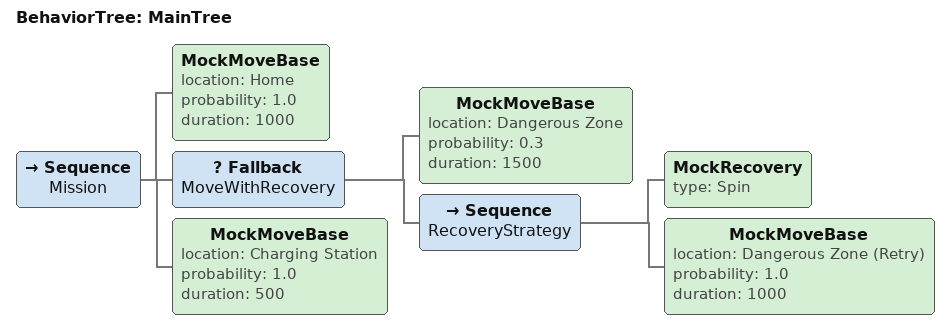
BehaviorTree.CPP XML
<?xml version="1.0"?>
<root BTCPP_format="4" main_tree_to_execute="MainTree">
    <BehaviorTree ID="MainTree">
       <!--
           Sequence: 顺序执行
           如果中间有环节失败，则整个 Sequence 失败
       -->
       <Sequence name="Mission">

          <!-- 任务 1: 这是一个必定成功的导航 -->
          <MockMoveBase location="Home" probability="1.0" duration="1000"/>

          <!-- 任务 2: 这是一个危险的导航（只有 30% 成功率），我们需要给它加上容错机制 -->
          <!-- Fallback (也叫 Selector): 只要有一个子节点成功，它就返回成功 -->
          <Fallback name="MoveWithRecovery">

              <!-- 策略 A: 直接尝试去目标点 -->
              <MockMoveBase location="Dangerous Zone" probability="0.3" duration="1500"/>

              <!-- 策略 B: 如果 A 失败了，执行恢复行为，然后再试一次 -->
              <Sequence name="RecoveryStrategy">
                  <MockRecovery type="Spin" />
                  <!-- 第二次尝试，我们假设恢复后成功率变高了 -->
                  <MockMoveBase location="Dangerous Zone (Retry)" probability="1.0" duration="1000"/>
              </Sequence>

          </Fallback>

          <!-- 任务 3: 最终任务 -->
          <MockMoveBase location="Charging Station" probability="1.0" duration="500"/>

       </Sequence>
    </BehaviorTree>
</root>
